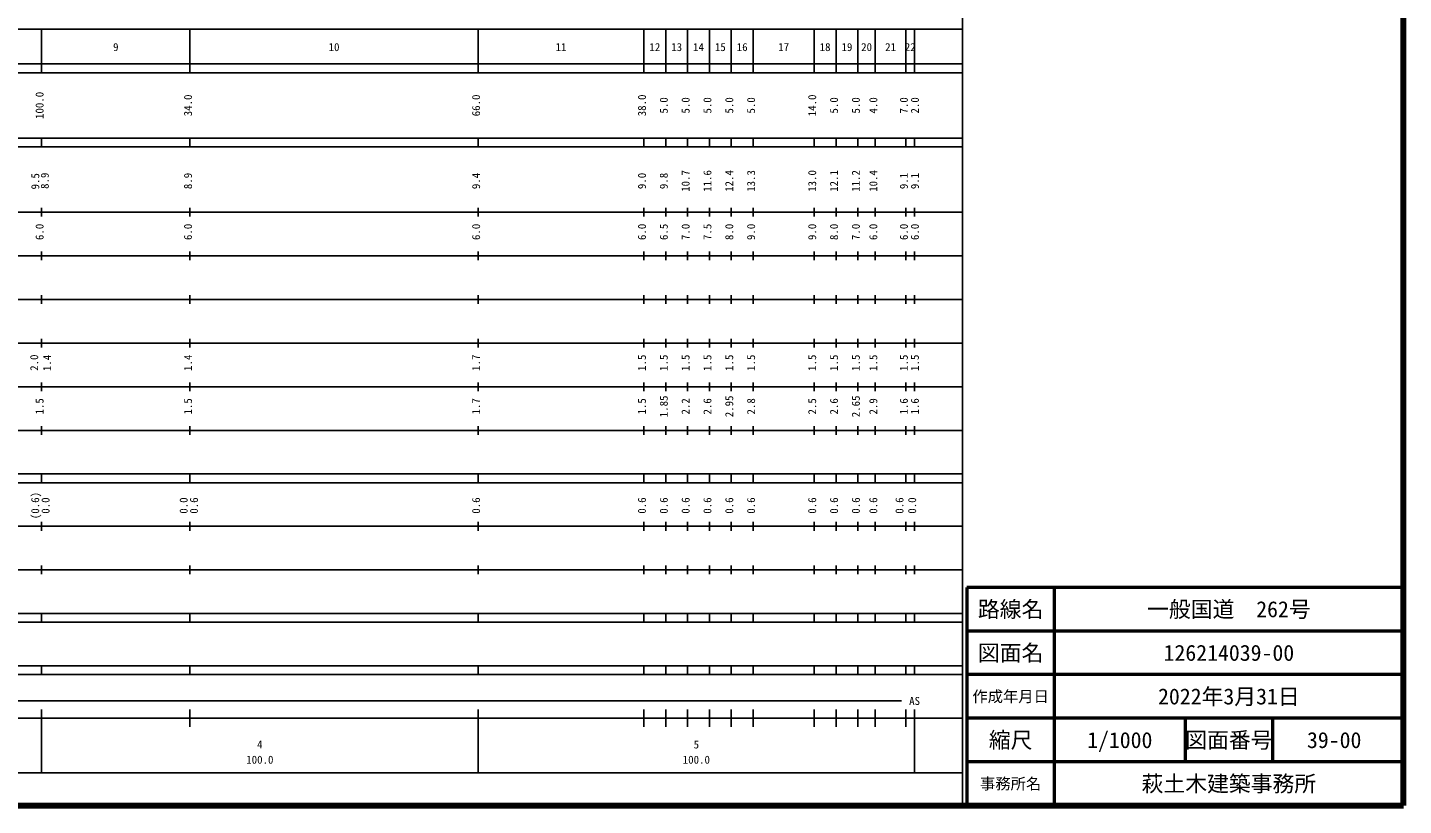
# Model space of a CAD drawing. Units: millimetres on the paper, enlarged 1000 times. Extents: x 40000 to 680000, y 20000 to 380000.
# Drawn here: x 364778 to 680000, y 20000 to 198357 of the extents above; entities that cross this region are included whole.
import ezdxf
from ezdxf.enums import TextEntityAlignment as Align

# ---------------------------------------------------------------- set-up
doc = ezdxf.new("R2010")
doc.units = ezdxf.units.MM
doc.header["$LTSCALE"] = 1000
for name, color, linetype, lineweight in [('M-TTL', 2, 'Continuous', 140), ('M-TTL-BAND', 7, 'Continuous', 25), ('M-TTL-FRAM', 2, 'Continuous', 50), ('M-TTL-LINE', 7, 'Continuous', 50)]:
    doc.layers.add(name, color=color, linetype=linetype, lineweight=lineweight)
doc.layers.add('M-TTL-TXT', color=7, linetype='Continuous')
doc.styles.add('ＭＳ ゴシック', font='')
doc.styles.get('ＭＳ ゴシック').set_extended_font_data('MS Gothic')

msp = doc.modelspace()

# ---------------------------------------------------------------- linework, layer by layer
at = {"layer": 'M-TTL'}
for p, q in [((680000, 20000), (680000, 380000)), ((40000, 20000), (680000, 20000))]:
    msp.add_line(p, q, dxfattribs=at)
at = {"layer": 'M-TTL-BAND'}
for p, q in [((579000, 20000), (579000, 370000)), ((68000, 198000), (579000, 198000)), ((368000, 188000), (368000, 198000)), ((402000, 188000), (402000, 198000)), ((468000, 188000), (468000, 198000)), ((506000, 188000), (506000, 198000)), ((511000, 188000), (511000, 198000)), ((516000, 188000), (516000, 198000)), ((521000, 188000), (521000, 198000)), ((526000, 188000), (526000, 198000)), ((531000, 188000), (531000, 198000)), ((545000, 188000), (545000, 198000)), ((550000, 188000), (550000, 198000)), ((555000, 188000), (555000, 198000)), ((559000, 188000), (559000, 198000)), ((566000, 188000), (566000, 198000)), ((568000, 188000), (568000, 198000)), ((40000, 190000), (579000, 190000)), ((40000, 188000), (579000, 188000)), ((40000, 173000), (579000, 173000)), ((40000, 171000), (579000, 171000)), ((368000, 171000), (368000, 173000)), ((402000, 171000), (402000, 173000)), ((468000, 171000), (468000, 173000)), ((506000, 171000), (506000, 173000)), ((511000, 171000), (511000, 173000)), ((516000, 171000), (516000, 173000)), ((521000, 171000), (521000, 173000)), ((526000, 171000), (526000, 173000)), ((531000, 171000), (531000, 173000)), ((545000, 171000), (545000, 173000)), ((550000, 171000), (550000, 173000)), ((555000, 171000), (555000, 173000)), ((559000, 171000), (559000, 173000)), ((566000, 171000), (566000, 173000)), ((568000, 171000), (568000, 173000)), ((40000, 156000), (579000, 156000)), ((368000, 155000), (368000, 157000)), ((402000, 155000), (402000, 157000)), ((468000, 155000), (468000, 157000)), ((506000, 155000), (506000, 157000)), ((511000, 155000), (511000, 157000)), ((516000, 155000), (516000, 157000)), ((521000, 155000), (521000, 157000)), ((526000, 155000), (526000, 157000)), ((531000, 155000), (531000, 157000)), ((545000, 155000), (545000, 157000)), ((550000, 155000), (550000, 157000)), ((555000, 155000), (555000, 157000)), ((559000, 155000), (559000, 157000)), ((566000, 155000), (566000, 157000)), ((568000, 155000), (568000, 157000)), ((46000, 146000), (579000, 146000)), ((368000, 145000), (368000, 147000)), ((402000, 145000), (402000, 147000)), ((468000, 145000), (468000, 147000)), ((506000, 145000), (506000, 147000)), ((511000, 145000), (511000, 147000)), ((516000, 145000), (516000, 147000)), ((521000, 145000), (521000, 147000)), ((526000, 145000), (526000, 147000)), ((531000, 145000), (531000, 147000)), ((545000, 145000), (545000, 147000)), ((550000, 145000), (550000, 147000)), ((555000, 145000), (555000, 147000)), ((559000, 145000), (559000, 147000)), ((566000, 145000), (566000, 147000)), ((568000, 145000), (568000, 147000)), ((52000, 136000), (579000, 136000)), ((368000, 135000), (368000, 137000)), ((402000, 135000), (402000, 137000)), ((468000, 135000), (468000, 137000)), ((506000, 135000), (506000, 137000)), ((511000, 135000), (511000, 137000)), ((516000, 135000), (516000, 137000)), ((521000, 135000), (521000, 137000)), ((526000, 135000), (526000, 137000)), ((531000, 135000), (531000, 137000)), ((545000, 135000), (545000, 137000)), ((550000, 135000), (550000, 137000)), ((555000, 135000), (555000, 137000)), ((559000, 135000), (559000, 137000)), ((566000, 135000), (566000, 137000)), ((568000, 135000), (568000, 137000)), ((368000, 125000), (368000, 127000)), ((402000, 125000), (402000, 127000)), ((468000, 125000), (468000, 127000)), ((506000, 125000), (506000, 127000)), ((511000, 125000), (511000, 127000)), ((516000, 125000), (516000, 127000)), ((521000, 125000), (521000, 127000)), ((526000, 125000), (526000, 127000)), ((531000, 125000), (531000, 127000)), ((545000, 125000), (545000, 127000)), ((550000, 125000), (550000, 127000)), ((555000, 125000), (555000, 127000)), ((559000, 125000), (559000, 127000)), ((566000, 125000), (566000, 127000)), ((568000, 125000), (568000, 127000)), ((46000, 126000), (579000, 126000)), ((368000, 115000), (368000, 117000)), ((402000, 115000), (402000, 117000)), ((468000, 115000), (468000, 117000)), ((506000, 115000), (506000, 117000)), ((511000, 115000), (511000, 117000)), ((516000, 115000), (516000, 117000)), ((521000, 115000), (521000, 117000)), ((526000, 115000), (526000, 117000)), ((531000, 115000), (531000, 117000)), ((545000, 115000), (545000, 117000)), ((550000, 115000), (550000, 117000)), ((555000, 115000), (555000, 117000)), ((559000, 115000), (559000, 117000)), ((566000, 115000), (566000, 117000)), ((568000, 115000), (568000, 117000)), ((52000, 116000), (579000, 116000)), ((46000, 106000), (579000, 106000)), ((368000, 105000), (368000, 107000)), ((402000, 105000), (402000, 107000)), ((468000, 105000), (468000, 107000)), ((506000, 105000), (506000, 107000)), ((511000, 105000), (511000, 107000)), ((516000, 105000), (516000, 107000)), ((521000, 105000), (521000, 107000)), ((526000, 105000), (526000, 107000)), ((531000, 105000), (531000, 107000)), ((545000, 105000), (545000, 107000)), ((550000, 105000), (550000, 107000)), ((555000, 105000), (555000, 107000)), ((559000, 105000), (559000, 107000)), ((566000, 105000), (566000, 107000)), ((568000, 105000), (568000, 107000)), ((40000, 96000), (579000, 96000)), ((368000, 94000), (368000, 96000)), ((402000, 94000), (402000, 96000)), ((468000, 94000), (468000, 96000)), ((506000, 94000), (506000, 96000)), ((511000, 94000), (511000, 96000)), ((516000, 94000), (516000, 96000)), ((521000, 94000), (521000, 96000)), ((526000, 94000), (526000, 96000)), ((531000, 94000), (531000, 96000)), ((545000, 94000), (545000, 96000)), ((550000, 94000), (550000, 96000)), ((555000, 94000), (555000, 96000)), ((559000, 94000), (559000, 96000)), ((566000, 94000), (566000, 96000)), ((568000, 94000), (568000, 96000)), ((40000, 94000), (579000, 94000)), ((49000, 84000), (579000, 84000)), ((368000, 83000), (368000, 85000)), ((402000, 83000), (402000, 85000)), ((468000, 83000), (468000, 85000)), ((506000, 83000), (506000, 85000)), ((511000, 83000), (511000, 85000)), ((516000, 83000), (516000, 85000)), ((521000, 83000), (521000, 85000)), ((526000, 83000), (526000, 85000)), ((531000, 83000), (531000, 85000)), ((545000, 83000), (545000, 85000)), ((550000, 83000), (550000, 85000)), ((555000, 83000), (555000, 85000)), ((559000, 83000), (559000, 85000)), ((566000, 83000), (566000, 85000)), ((568000, 83000), (568000, 85000)), ((40000, 74000), (579000, 74000)), ((368000, 73000), (368000, 75000)), ((402000, 73000), (402000, 75000)), ((468000, 73000), (468000, 75000)), ((506000, 73000), (506000, 75000)), ((511000, 73000), (511000, 75000)), ((516000, 73000), (516000, 75000)), ((521000, 73000), (521000, 75000)), ((526000, 73000), (526000, 75000)), ((531000, 73000), (531000, 75000)), ((545000, 73000), (545000, 75000)), ((550000, 73000), (550000, 75000)), ((555000, 73000), (555000, 75000)), ((559000, 73000), (559000, 75000)), ((566000, 73000), (566000, 75000)), ((568000, 73000), (568000, 75000)), ((40000, 64000), (579000, 64000)), ((368000, 62000), (368000, 64000)), ((402000, 62000), (402000, 64000)), ((468000, 62000), (468000, 64000)), ((506000, 62000), (506000, 64000)), ((511000, 62000), (511000, 64000)), ((516000, 62000), (516000, 64000)), ((521000, 62000), (521000, 64000)), ((526000, 62000), (526000, 64000)), ((531000, 62000), (531000, 64000)), ((545000, 62000), (545000, 64000)), ((550000, 62000), (550000, 64000)), ((555000, 62000), (555000, 64000)), ((559000, 62000), (559000, 64000)), ((566000, 62000), (566000, 64000)), ((568000, 62000), (568000, 64000)), ((40000, 62000), (579000, 62000)), ((40000, 52000), (579000, 52000)), ((368000, 50000), (368000, 52000)), ((402000, 50000), (402000, 52000)), ((468000, 50000), (468000, 52000)), ((506000, 50000), (506000, 52000)), ((511000, 50000), (511000, 52000)), ((516000, 50000), (516000, 52000)), ((521000, 50000), (521000, 52000)), ((526000, 50000), (526000, 52000)), ((531000, 50000), (531000, 52000)), ((545000, 50000), (545000, 52000)), ((550000, 50000), (550000, 52000)), ((555000, 50000), (555000, 52000)), ((559000, 50000), (559000, 52000)), ((566000, 50000), (566000, 52000)), ((568000, 50000), (568000, 52000)), ((40000, 50000), (579000, 50000)), ((71000, 44000), (565000, 44000)), ((368000, 27500), (368000, 42000)), ((402000, 38000), (402000, 42000)), ((468000, 27500), (468000, 42000)), ((506000, 38000), (506000, 42000)), ((511000, 38000), (511000, 42000)), ((516000, 38000), (516000, 42000)), ((521000, 38000), (521000, 42000)), ((526000, 38000), (526000, 42000)), ((531000, 38000), (531000, 42000)), ((545000, 38000), (545000, 42000)), ((550000, 38000), (550000, 42000)), ((555000, 38000), (555000, 42000)), ((559000, 38000), (559000, 42000)), ((566000, 38000), (566000, 42000)), ((568000, 27500), (568000, 42000)), ((40000, 40000), (579000, 40000)), ((68000, 27500), (579000, 27500))]:
    msp.add_line(p, q, dxfattribs=at)
at = {"layer": 'M-TTL-FRAM'}
for p, q in [((680000, 70000), (580000, 70000)), ((580000, 70000), (580000, 20000))]:
    msp.add_line(p, q, dxfattribs=at)
at = {"layer": 'M-TTL-LINE'}
for p, q in [((600000, 70000), (600000, 20000)), ((680000, 60000), (580000, 60000)), ((680000, 50000), (580000, 50000)), ((680000, 40000), (580000, 40000)), ((630000, 40000), (630000, 30000)), ((650000, 40000), (650000, 30000)), ((680000, 30000), (580000, 30000))]:
    msp.add_line(p, q, dxfattribs=at)

# ---------------------------------------------------------------- texts
at = {"layer": 'M-TTL-BAND', "style": 'ＭＳ ゴシック'}
for s, p in [('9', (385000, 192405)), ('10', (435000, 192405)), ('11', (487000, 192405)), ('12', (508500, 192405)), ('13', (513500, 192405)), ('14', (518500, 192405)), ('15', (523500, 192405)), ('16', (528500, 192405)), ('17', (538000, 192405)), ('18', (547500, 192405)), ('19', (552500, 192405)), ('20', (557000, 192405)), ('21', (562500, 192405)), ('22', (567000, 192405)), ('AS', (568000, 42500)), ('4', (418000, 32523)), ('5', (518000, 32523)), ('100.0', (418000, 29033)), ('100.0', (518000, 29033))]:
    msp.add_text(s, height=1833, dxfattribs=at).set_placement(p, align=Align.BOTTOM_CENTER)
for s, p in [('100.0', (369000, 180500)), ('34.0', (403000, 180500)), ('66.0', (469000, 180500)), ('38.0', (507000, 180500)), ('14.0', (546000, 180500)), ('5.0', (512000, 180500)), ('5.0', (517000, 180500)), ('5.0', (522000, 180500)), ('5.0', (527000, 180500)), ('5.0', (532000, 180500)), ('5.0', (551000, 180500)), ('5.0', (556000, 180500)), ('4.0', (560000, 180500)), ('7.0', (567000, 180500)), ('2.0', (569531, 180500)), ('9.5', (368012, 163101)), ('8.9', (370194, 163218)), ('8.9', (403000, 163174)), ('9.4', (469000, 163174)), ('9.0', (507000, 163174)), ('9.8', (512000, 163174)), ('10.7', (517000, 163174)), ('11.6', (522000, 163174)), ('12.4', (527000, 163174)), ('13.3', (532000, 163174)), ('13.0', (546000, 163174)), ('12.1', (551000, 163174)), ('11.2', (556000, 163174)), ('10.4', (560000, 163174)), ('9.1', (567000, 163174)), ('9.1', (569531, 163174)), ('6.0', (369000, 151500)), ('6.0', (403000, 151500)), ('6.0', (469000, 151500)), ('6.0', (507000, 151500)), ('6.5', (512000, 151500)), ('7.0', (517000, 151500)), ('7.5', (522000, 151500)), ('8.0', (527000, 151500)), ('9.0', (532000, 151500)), ('9.0', (546000, 151500)), ('8.0', (551000, 151500)), ('7.0', (556000, 151500)), ('6.0', (560000, 151500)), ('6.0', (567000, 151500)), ('6.0', (569531, 151500)), ('2.0', (367765, 121520)), ('1.4', (370725, 121456)), ('1.4', (403000, 121500)), ('1.7', (469000, 121500)), ('1.5', (507000, 121500)), ('1.5', (512000, 121500)), ('1.5', (517000, 121500)), ('1.5', (522000, 121500)), ('1.5', (527000, 121500)), ('1.5', (532000, 121500)), ('1.5', (546000, 121500)), ('1.5', (551000, 121500)), ('1.5', (556000, 121500)), ('1.5', (560000, 121500)), ('1.5', (567000, 121500)), ('1.5', (569531, 121500)), ('1.85', (512000, 111500)), ('2.95', (527000, 111500)), ('2.65', (556000, 111500)), ('1.5', (369000, 111500)), ('1.5', (403000, 111500)), ('1.7', (469000, 111500)), ('1.5', (507000, 111500)), ('2.2', (517000, 111500)), ('2.6', (522000, 111500)), ('2.8', (532000, 111500)), ('2.5', (546000, 111500)), ('2.6', (551000, 111500)), ('2.9', (560000, 111500)), ('1.6', (567000, 111500)), ('1.6', (569531, 111500)), ('(0.6)', (368000, 88764)), ('0.0', (370370, 88764)), ('0.0', (402000, 88764)), ('0.6', (404370, 88764)), ('0.6', (469000, 88764)), ('0.6', (507000, 88764)), ('0.6', (512000, 88764)), ('0.6', (517000, 88764)), ('0.6', (522000, 88764)), ('0.6', (527000, 88764)), ('0.6', (532000, 88764)), ('0.6', (546000, 88764)), ('0.6', (551000, 88764)), ('0.6', (556000, 88764)), ('0.6', (560000, 88764)), ('0.6', (566000, 88764)), ('0.0', (568901, 88764))]:
    msp.add_text(s, height=1833, rotation=90, dxfattribs=at).set_placement(p, align=Align.BOTTOM_CENTER)
at = {"layer": 'M-TTL-TXT', "style": 'ＭＳ ゴシック'}
for s, height, p in [('路線名', 3666, (590000, 65000)), ('路線名', 3666, (590000, 65000)), ('一般国道\u3000262号', 3666, (640000, 65000)), ('図面名', 3666, (590000, 55000)), ('図面名', 3666, (590000, 55000)), ('126214039-00', 3666, (640000, 55000)), ('2022年3月31日', 3666, (640000, 45000)), ('作成年月日', 2566, (590000, 45000)), ('作成年月日', 2566, (590000, 45000)), ('縮尺', 3666, (590000, 35000)), ('縮尺', 3666, (590000, 35000)), ('1/1000', 3666, (615000, 35000)), ('図面番号', 3666, (640000, 35000)), ('図面番号', 3666, (640000, 35000)), ('39-00', 3666, (664125, 35000)), ('事務所名', 2566, (590000, 25000)), ('事務所名', 2566, (590000, 25000)), ('萩土木建築事務所', 3666, (640000, 25000))]:
    msp.add_text(s, height=height, dxfattribs=at).set_placement(p, align=Align.MIDDLE_CENTER)

doc.saveas('drawing.dxf')
